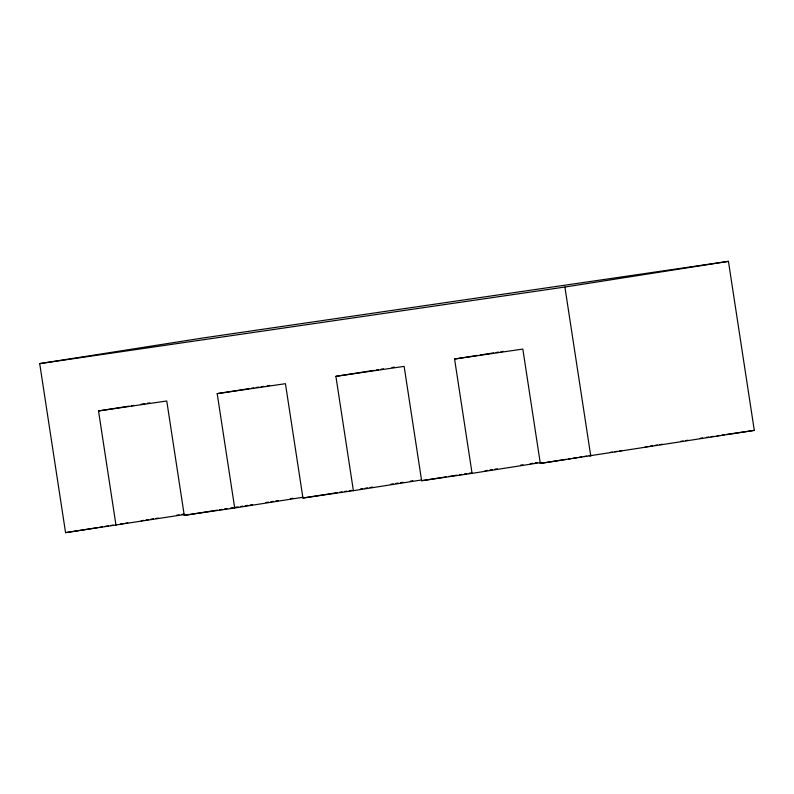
<?xml version="1.0" encoding="UTF-8"?>
<svg xmlns="http://www.w3.org/2000/svg" width="794" height="794" viewBox="0 0 794 794"><rect width="100%" height="100%" fill="white"/><g stroke="black" fill="none" stroke-linecap="round" stroke-linejoin="round"><path stroke-width="1.19" d="M184.347 514.552L65.565 532.645L39.7 363.612L203.234 337.946L728.435 261.355L754.3 430.388L540.317 463.418L522.829 349.072L454.575 359.027L472.073 473.363L541.637 462.445M39.7 363.612L564.901 287.031L728.435 261.355M116.003 525.281L98.516 410.945L129.025 406.151M131.467 405.774L133.898 405.387M141.223 404.235L144.885 403.66M147.327 403.283L149.768 402.895M303.04 497.252L234.696 507.981L217.199 393.635L248.929 388.653M251.37 388.276L253.812 387.889M256.254 387.512L258.695 387.125M261.137 386.738L263.578 386.36M267.241 385.785L269.682 385.398M421.733 479.943L353.39 490.672L335.892 376.336L373.726 370.391M376.167 370.014L378.599 369.627M381.041 369.24L383.482 368.863M392.028 367.523L394.469 367.136M454.575 359.027L477.77 355.384M480.211 354.997L493.63 352.893M496.071 352.516L498.513 352.129M500.954 351.742L503.396 351.365M65.565 532.645L97.295 527.663M99.736 527.276L102.178 526.888M104.619 526.511L108.282 525.936M110.723 525.549L113.165 525.171M120.48 524.02L122.921 523.633M125.363 523.256L127.804 522.869M141.233 520.765L143.674 520.378M146.116 519.991L148.557 519.613M150.989 519.226L153.431 518.839M155.872 518.462L158.314 518.075M176.625 515.207L179.067 514.82M181.508 514.433L183.95 514.055M98.516 410.945L166.76 400.99L184.258 515.336L217.209 510.165M219.65 509.778L222.082 509.391M224.523 509.014L226.965 508.626M230.627 508.051L233.069 507.674M235.51 507.287L237.952 506.9M240.393 506.522L242.835 506.135M245.277 505.748L247.718 505.371M250.16 504.984L252.601 504.607M266.02 502.493L268.461 502.116M270.903 501.729L273.344 501.342M275.786 500.964L278.228 500.577M290.425 498.662L292.867 498.285M217.199 393.635L285.443 383.691L302.941 498.027L337.113 492.657M339.554 492.28L341.996 491.893M344.437 491.516L346.879 491.129M349.32 490.742L351.762 490.364M360.297 489.025L362.739 488.638M365.18 488.25L367.622 487.873M370.064 487.486L372.505 487.109M390.817 484.231L393.258 483.844M395.69 483.467L398.131 483.08M400.573 482.702L403.015 482.315M410.339 481.164L412.781 480.787M335.892 376.336L404.136 366.381L421.634 480.717L446.039 476.886M448.481 476.509L457.026 475.159M459.468 474.782L461.909 474.395M464.351 474.018L466.783 473.631M469.224 473.244L471.666 472.867M485.094 470.753L487.536 470.376M489.977 469.988L492.419 469.611M494.861 469.224L497.302 468.837M520.487 465.205L522.928 464.818M530.253 463.666L532.695 463.279M535.126 462.902L537.568 462.515M540.317 463.418L565.953 459.389M568.395 459.011L570.826 458.624M573.268 458.237L576.93 457.662M579.372 457.284L581.813 456.897M584.255 456.52L586.697 456.133M589.138 455.746L591.58 455.369M609.881 452.491L612.323 452.114M614.764 451.726L617.206 451.339M619.648 450.962L622.089 450.575M645.274 446.933L647.715 446.556M650.157 446.168L652.599 445.781M655.04 445.404L657.482 445.017M659.923 444.64L662.365 444.253M680.666 441.375L683.108 440.998M685.55 440.61L687.991 440.233M700.199 438.318L702.64 437.931M706.263 437.385L708.665 437.037M711.067 436.69L713.469 436.333M717.071 435.817L719.473 435.459M721.875 435.112L724.277 434.765M726.679 434.407L754.3 430.388M184.258 515.336L234.696 507.981M302.941 498.027L353.39 490.672M421.634 480.717L472.073 473.363M564.901 287.031L590.766 456.054"/></g></svg>
